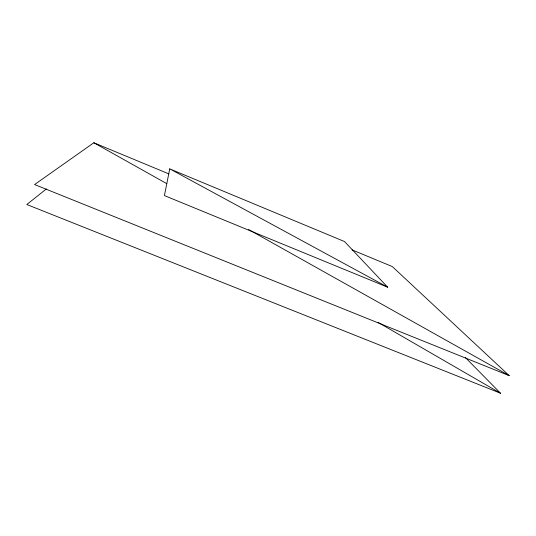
<?xml version="1.0" encoding="UTF-8"?>
<svg xmlns="http://www.w3.org/2000/svg" width="536" height="536" viewBox="0 0 536 536"><rect width="100%" height="100%" fill="white"/><g stroke="black" fill="none" stroke-linecap="round" stroke-linejoin="round"><path stroke-width="0.8" d="M169.745 168.867L164.418 195.586L387.669 287.195L344.527 241.548L169.745 168.867L387.669 287.195M46.411 188.92L26.8 204.511L500.55 393.243L465.442 357.599M168.833 173.872L93.827 142.757L34.599 184.558L509.2 375.635L392.305 266.566L352.098 249.89M93.827 142.757L166.83 183.687M248.59 229.522L509.2 375.635M378.068 322.397L500.55 393.243"/></g></svg>
